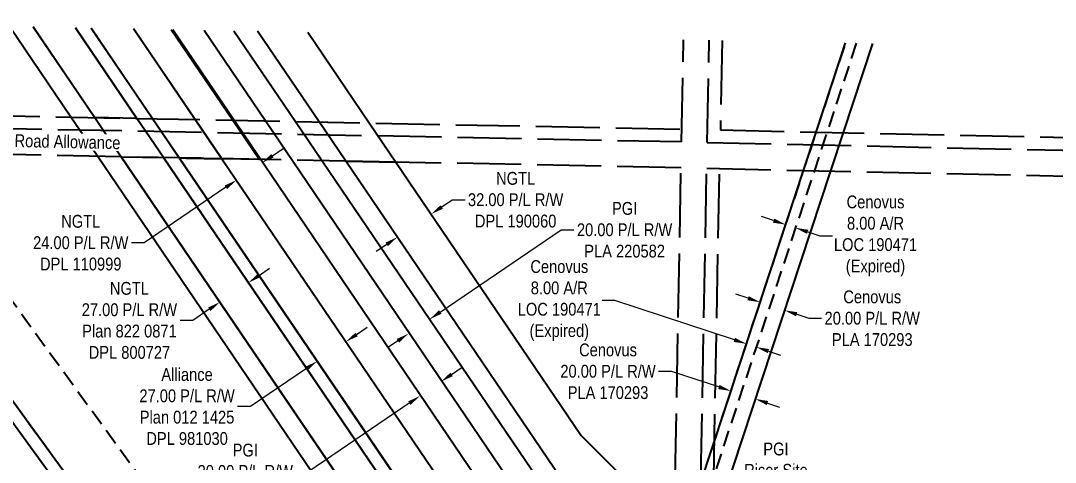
# Model space of a CAD drawing. Extents: x 413456 to 426437, y 6044251 to 6059667.
# Drawn here: x 413873 to 414682, y 6059321 to 6059666 of the extents above; entities that cross this region are included whole.
import ezdxf

# ---------------------------------------------------------------- set-up
doc = ezdxf.new("R2010")
doc.units = 0
doc.header["$LTSCALE"] = 5
doc.header["$PDSIZE"] = 0.5
doc.linetypes.add('foc-ACCESSROAD', pattern=[3.75, 2.5, -1.25])
doc.linetypes.add('foc-UNSURVEYED', pattern=[12.5, 10, -2.5])
doc.layers.get('Defpoints').update_dxf_attribs({"color": 9})
for name, color, linetype in [('C-RW', 13, 'Continuous'), ('F-AR', 190, 'foc-ACCESSROAD'), ('F-RW', 190, 'Continuous'), ('L-ROAD-T', 7, 'Continuous'), ('L-USEC', 7, 'foc-UNSURVEYED')]:
    doc.layers.add(name, color=color, linetype=linetype)
for name, color, linetype, lineweight in [('F-AR-T', 190, 'Continuous', 9), ('F-RW-T', 190, 'Continuous', 9), ('F-WS-T', 190, 'Continuous', 9)]:
    doc.layers.add(name, color=color, linetype=linetype, lineweight=lineweight)
doc.styles.add('80CG', font='ARIALN.TTF', dxfattribs={"height": 10})
doc.styles.add('80L', font='ARIALN.TTF', dxfattribs={"height": 10})
doc.dimstyles.new('Compass 5 000', dxfattribs={"dimscale": 5, "dimtxt": 9, "dimasz": 2, "dimexe": 0.2, "dimexo": 0.0625, "dimgap": 0.5, "dimtad": 0, "dimtih": 1, "dimtoh": 1, "dimzin": 0, "dimdsep": 46, "dimtxsty": '80CG', "dimcen": 0.1, "dimse1": 1, "dimse2": 1, "dimclrd": 256, "dimclrt": 256, "dimaunit": 1, "dimadec": 4, "dimazin": 0, "dimtfac": 0.06, "dimtofl": 0, "dimtmove": 0, "dimatfit": 1, "dimfxl": 0.2, "dimtolj": 1, "dimtzin": 0, "dimlwd": -1, "dimarcsym": 0})

# ---------------------------------------------------------------- blocks, each defined once
blk = doc.blocks.new('*D105')
at = {"layer": 'Defpoints', "color": 0, "transparency": 16777216}
for p in [(414440.31, 6059413.43), (414423.19, 6059361.48), (414430.79, 6059358.98)]:
    blk.add_point(p, dxfattribs=at)
at = {"layer": 'F-AR-T', "transparency": 16777216}
for p, q in [((414337.55, 6059447.3), (414327.55, 6059447.3)), ((414430.82, 6059416.56), (414337.55, 6059447.3)), ((414457.41, 6059407.79), (414466.9, 6059404.66))]:
    blk.add_line(p, q, dxfattribs=at)
for points in [[(414431.34, 6059418.14), (414430.29, 6059414.98), (414440.31, 6059413.43)], [(414457.93, 6059409.38), (414456.88, 6059406.21), (414447.91, 6059410.92)]]:
    blk.add_solid(points, dxfattribs=at)
at = {"layer": 'F-AR-T', "transparency": 16777216, "insert": (414294.04, 6059447.3), "char_height": 10, "attachment_point": 5, "style": '80CG'}
blk.add_mtext('\\A1;Cenovus\\P8.00 A/R\\PLOC 190471\\P(Expired)', dxfattribs=at)
blk = doc.blocks.new('*D108')
at = {"layer": 'Defpoints', "color": 0, "transparency": 16777216}
for p in [(414473.3, 6059513.5), (414480.89, 6059511), (414478.6, 6059504.04)]:
    blk.add_point(p, dxfattribs=at)
at = {"layer": 'F-AR-T', "transparency": 16777216}
for p, q in [((414461.51, 6059509.67), (414452.01, 6059512.8)), ((414488.1, 6059500.91), (414497.59, 6059497.78)), ((414497.59, 6059497.78), (414507.59, 6059497.78))]:
    blk.add_line(p, q, dxfattribs=at)
for points in [[(414462.03, 6059511.25), (414460.99, 6059508.09), (414471.01, 6059506.54)], [(414488.62, 6059502.49), (414487.58, 6059499.32), (414478.6, 6059504.04)]]:
    blk.add_solid(points, dxfattribs=at)
at = {"layer": 'F-AR-T', "transparency": 16777216, "insert": (414541.11, 6059497.78), "char_height": 10, "attachment_point": 5, "style": '80CG'}
blk.add_mtext('\\A1;Cenovus\\P8.00 A/R\\PLOC 190471\\P(Expired)', dxfattribs=at)
blk = doc.blocks.new('*D131')
at = {"layer": 'Defpoints', "color": 0, "transparency": 16777216}
for p in [(414041.77, 6059541.29), (414077.78, 6059530.9), (414057.94, 6059517.45)]:
    blk.add_point(p, dxfattribs=at)
at = {"layer": 'F-RW-T', "transparency": 16777216}
for p, q in [((414069.89, 6059560.36), (414078.17, 6059565.97)), ((414033.5, 6059535.68), (413969.67, 6059492.39)), ((413969.67, 6059492.39), (413959.67, 6059492.39))]:
    blk.add_line(p, q, dxfattribs=at)
for points in [[(414068.95, 6059561.74), (414070.83, 6059558.98), (414061.61, 6059554.74)], [(414032.56, 6059537.06), (414034.43, 6059534.3), (414041.77, 6059541.29)]]:
    blk.add_solid(points, dxfattribs=at)
at = {"layer": 'F-RW-T', "transparency": 16777216, "insert": (413920.13, 6059492.39), "char_height": 10, "attachment_point": 5, "style": '80CG'}
blk.add_mtext('\\A1;NGTL\\P24.00 P/L R/W\\PDPL 110999', dxfattribs=at)
blk = doc.blocks.new('*D132')
at = {"layer": 'Defpoints', "color": 0, "transparency": 16777216}
for p in [(414193.9, 6059514.71), (414213.14, 6059486.36), (414186.67, 6059468.39)]:
    blk.add_point(p, dxfattribs=at)
at = {"layer": 'F-RW-T', "transparency": 16777216}
for p, q in [((414202.18, 6059520.32), (414210.46, 6059525.94)), ((414210.46, 6059525.94), (414220.46, 6059525.94)), ((414159.16, 6059491.12), (414150.88, 6059485.51))]:
    blk.add_line(p, q, dxfattribs=at)
for points in [[(414201.24, 6059521.7), (414203.11, 6059518.94), (414193.9, 6059514.71)], [(414158.22, 6059492.5), (414160.09, 6059489.74), (414167.43, 6059496.74)]]:
    blk.add_solid(points, dxfattribs=at)
at = {"layer": 'F-RW-T', "transparency": 16777216, "insert": (414259.92, 6059525.94), "char_height": 10, "attachment_point": 5, "style": '80CG'}
blk.add_mtext('\\A1;NGTL\\P32.00 P/L R/W\\PDPL 190060', dxfattribs=at)
blk = doc.blocks.new('*D133')
at = {"layer": 'Defpoints', "color": 0, "transparency": 16777216}
for p in [(414044.41, 6059471.17), (414022.07, 6059456.01), (414028.83, 6059446.05)]:
    blk.add_point(p, dxfattribs=at)
at = {"layer": 'F-RW-T', "transparency": 16777216}
for p, q in [((414059.44, 6059466.83), (414067.72, 6059472.44)), ((414020.56, 6059440.43), (414007.69, 6059431.7)), ((414007.69, 6059431.7), (413997.69, 6059431.7))]:
    blk.add_line(p, q, dxfattribs=at)
for points in [[(414058.51, 6059468.21), (414060.38, 6059465.45), (414051.17, 6059461.21)], [(414019.62, 6059441.81), (414021.5, 6059439.06), (414028.83, 6059446.05)]]:
    blk.add_solid(points, dxfattribs=at)
at = {"layer": 'F-RW-T', "transparency": 16777216, "insert": (413958.16, 6059431.7), "char_height": 10, "attachment_point": 5, "style": '80CG'}
blk.add_mtext('\\A1;NGTL\\P27.00 P/L R/W\\PPlan 822 0871\\PDPL 800727', dxfattribs=at)
blk = doc.blocks.new('*D134')
at = {"layer": 'Defpoints', "color": 0, "transparency": 16777216}
for p in [(414128.31, 6059413.68), (414104.88, 6059399.88), (414105.86, 6059398.44)]:
    blk.add_point(p, dxfattribs=at)
at = {"layer": 'F-RW-T', "transparency": 16777216}
for p, q in [((414135.61, 6059420.74), (414143.88, 6059426.35)), ((414096.61, 6059394.26), (414052.73, 6059364.47)), ((414052.73, 6059364.47), (414042.73, 6059364.47))]:
    blk.add_line(p, q, dxfattribs=at)
for points in [[(414134.67, 6059422.11), (414136.55, 6059419.36), (414127.34, 6059415.12)], [(414095.67, 6059395.64), (414097.55, 6059392.88), (414104.88, 6059399.88)]]:
    blk.add_solid(points, dxfattribs=at)
at = {"layer": 'F-RW-T', "transparency": 16777216, "insert": (414003.19, 6059364.47), "char_height": 10, "attachment_point": 5, "style": '80CG'}
blk.add_mtext('\\A1;Alliance\\P27.00 P/L R/W\\PPlan 012 1425\\PDPL 981030', dxfattribs=at)
blk = doc.blocks.new('*D136')
at = {"layer": 'Defpoints', "color": 0, "transparency": 16777216}
for p in [(414193.54, 6059395.89), (414177.04, 6059384.69), (414185.14, 6059372.75)]:
    blk.add_point(p, dxfattribs=at)
at = {"layer": 'F-RW-T', "transparency": 16777216}
for p, q in [((414209.91, 6059389.57), (414218.19, 6059395.19)), ((414176.86, 6059367.14), (414098.21, 6059313.75)), ((414098.21, 6059313.75), (414088.21, 6059313.75))]:
    blk.add_line(p, q, dxfattribs=at)
for points in [[(414208.98, 6059390.95), (414210.85, 6059388.2), (414201.64, 6059383.96)], [(414175.93, 6059368.52), (414177.8, 6059365.76), (414185.14, 6059372.75)]]:
    blk.add_solid(points, dxfattribs=at)
at = {"layer": 'F-RW-T', "transparency": 16777216, "insert": (414048.67, 6059313.75), "char_height": 10, "attachment_point": 5, "style": '80CG'}
blk.add_mtext('\\A1;PGI\\P20.00 P/L R/W\\PPLA 150225', dxfattribs=at)
blk = doc.blocks.new('*D138')
at = {"layer": 'Defpoints', "color": 0, "transparency": 16777216}
for p in [(414428.19, 6059376.64), (414415.51, 6059338.18), (414434.51, 6059331.92)]:
    blk.add_point(p, dxfattribs=at)
at = {"layer": 'F-RW-T', "transparency": 16777216}
for p, q in [((414381.65, 6059391.98), (414371.65, 6059391.98)), ((414418.69, 6059379.77), (414381.65, 6059391.98)), ((414456.68, 6059367.25), (414466.18, 6059364.11))]:
    blk.add_line(p, q, dxfattribs=at)
for points in [[(414419.21, 6059381.35), (414418.17, 6059378.18), (414428.19, 6059376.64)], [(414457.2, 6059368.83), (414456.16, 6059365.66), (414447.18, 6059370.38)]]:
    blk.add_solid(points, dxfattribs=at)
at = {"layer": 'F-RW-T', "transparency": 16777216, "insert": (414332.11, 6059391.98), "char_height": 10, "attachment_point": 5, "style": '80CG', "bg_fill": 3, "box_fill_scale": 1.1, "bg_fill_color": 256, "bg_fill_true_color": 13158600, "bg_fill_transparency": 0}
blk.add_mtext('\\A1;Cenovus\\P20.00 P/L R/W\\PPLA 170293', dxfattribs=at)
blk = doc.blocks.new('*D140')
at = {"layer": 'Defpoints', "color": 0, "transparency": 16777216}
for p in [(414182.71, 6059447.43), (414166.22, 6059436.23), (414192.73, 6059432.67)]:
    blk.add_point(p, dxfattribs=at)
at = {"layer": 'F-RW-T', "transparency": 16777216}
for p, q in [((414201, 6059438.29), (414295.52, 6059502.48)), ((414295.52, 6059502.48), (414305.52, 6059502.48)), ((414167.96, 6059415.86), (414159.69, 6059410.24))]:
    blk.add_line(p, q, dxfattribs=at)
for points in [[(414200.06, 6059439.67), (414201.94, 6059436.91), (414192.73, 6059432.67)], [(414167.03, 6059417.24), (414168.9, 6059414.48), (414176.24, 6059421.47)]]:
    blk.add_solid(points, dxfattribs=at)
at = {"layer": 'F-RW-T', "transparency": 16777216, "insert": (414345.06, 6059502.48), "char_height": 10, "attachment_point": 5, "style": '80CG'}
blk.add_mtext('\\A1;PGI\\P20.00 P/L R/W\\PPLA 220582', dxfattribs=at)
blk = doc.blocks.new('*D154')
at = {"layer": 'Defpoints', "color": 0, "transparency": 16777216}
for p in [(414459.63, 6059472.02), (414478.62, 6059465.75), (414470.02, 6059439.68)]:
    blk.add_point(p, dxfattribs=at)
at = {"layer": 'F-RW-T', "transparency": 16777216}
for p, q in [((414441.53, 6059449.07), (414432.04, 6059452.2)), ((414479.52, 6059436.55), (414489.02, 6059433.42)), ((414489.02, 6059433.42), (414499.02, 6059433.42))]:
    blk.add_line(p, q, dxfattribs=at)
for points in [[(414442.05, 6059450.65), (414441.01, 6059447.49), (414451.03, 6059445.94)], [(414480.04, 6059438.13), (414479, 6059434.96), (414470.02, 6059439.68)]]:
    blk.add_solid(points, dxfattribs=at)
at = {"layer": 'F-RW-T', "transparency": 16777216, "insert": (414538.55, 6059433.42), "char_height": 10, "attachment_point": 5, "style": '80CG'}
blk.add_mtext('\\A1;Cenovus\\P20.00 P/L R/W\\PPLA 170293', dxfattribs=at)

msp = doc.modelspace()

# ---------------------------------------------------------------- linework, layer by layer
at = {"layer": 'C-RW'}
for points in [[(413650.994, 6059665.547), (413702.546, 6059594.668), (413724.809, 6059564.06), (413979.2, 6059214.322), (414026.164, 6059153.423), (414012.329, 6059010.306), (413816.057, 6058831.682), (413786.506, 6058825.066), (413766.657, 6058786.729), (413736.561, 6058759.342), (413606.32, 6058640.844), (413569.548, 6058613.752), (413468.105, 6058539.008)], [(413468.466, 6058557.906), (413569.909, 6058632.649), (413596.799, 6058652.46), (413714.748, 6058759.774), (413754.573, 6058796.014), (413776.402, 6058838.174), (413808.901, 6058845.451), (413997.545, 6059017.131), (414011.37, 6059156.232), (413971.196, 6059208.327), (413712.265, 6059564.308), (413690.002, 6059594.916), (413638.45, 6059665.794)], [(414173.129, 6058930.282), (414242.44, 6058982.06), (414257.322, 6059084.856), (414264.972, 6059137.08), (414266.054, 6059144.688), (413984.834, 6059558.922), (413964.074, 6059589.5), (413915.998, 6059660.319)], [(413961.481, 6059659.422), (414009.597, 6059588.602), (414030.388, 6059558.025), (414002.375, 6059558.577), (413997.079, 6059558.681), (413976.318, 6059589.259), (413928.242, 6059660.078)], [(413928.245, 6059660.078), (413976.32, 6059589.259), (413997.079, 6059558.681), (414244.751, 6059193.842), (414274.427, 6059150.152), (414284.752, 6059134.183), (414277.105, 6059081.975), (414261.038, 6058971)]]:
    msp.add_lwpolyline(points, dxfattribs=at)
at = {"layer": 'F-AR', "flags": 128}
for points in [[(414158.665, 6058983.043), (414117.162, 6059035.411), (414112.973, 6059040.853), (414100.602, 6059056.895), (414026.164, 6059153.423), (413979.2, 6059214.322), (413724.809, 6059564.06), (413702.546, 6059594.668), (413650.994, 6059665.547)], [(413708.346, 6059664.415), (413759.901, 6059593.533), (413782.164, 6059562.925), (414015.893, 6059241.592), (414154.11, 6059062.361), (414166.326, 6059046.525), (414189.456, 6059017.272)], [(414526.122, 6059648.213), (414503.201, 6059578.673), (414493.327, 6059548.717), (414414.754, 6059310.337), (414395.773, 6059252.809), (414383.158, 6059214.511), (414382.749, 6059213.242), (414382.5, 6059212.486), (414382.711, 6059211.237), (414386.784, 6059187.133), (414389.859, 6059168.928), (414390.918, 6059162.657), (414381.666, 6059155.986), (414380.895, 6059155.43), (414364.748, 6059143.681), (414349.468, 6059144.855), (414340.522, 6059145.441), (414344.644, 6059150.415), (414346.943, 6059153.188), (414353.615, 6059152.652), (414358.903, 6059152.228), (414362.392, 6059151.947), (414376.406, 6059162.051), (414381.855, 6059165.981), (414382.204, 6059166.232), (414381.894, 6059168.062), (414381.275, 6059171.734), (414379.036, 6059184.987), (414374.287, 6059213.104), (414377.479, 6059222.836), (414383.261, 6059240.331), (414390.108, 6059261.166), (414415.266, 6059337.436), (414484.967, 6059548.898), (414494.84, 6059578.853), (414517.762, 6059648.395)]]:
    msp.add_lwpolyline(points, dxfattribs=at)
at = {"layer": 'F-RW'}
for p, q in [((413991.972, 6059658.821), (414337.851, 6059149.242)), ((414016.462, 6059658.338), (414354.392, 6059160.469))]:
    msp.add_line(p, q, dxfattribs=at)
for points in [[(413882.919, 6059660.972), (413931.006, 6059590.153), (413951.765, 6059559.575), (414164.513, 6059246.185), (414189.597, 6059173.607), (414228.371, 6059116.547), (414215.967, 6059107.495), (414176.425, 6059165.777), (414151.08, 6059238.738), (413933.146, 6059559.943), (413912.4, 6059590.52), (413864.353, 6059661.338)], [(413915.998, 6059660.319), (413964.074, 6059589.5), (413930.999, 6059590.153), (413882.925, 6059660.972)], [(413990.876, 6059658.842), (414038.989, 6059588.022), (414059.764, 6059557.446), (414030.388, 6059558.025), (414009.542, 6059588.603), (413961.436, 6059659.423)], [(414039.783, 6059657.878), (414087.877, 6059587.059), (414108.643, 6059556.482), (414312.123, 6059256.866), (414323.356, 6059240.329), (414348.094, 6059203.905), (414359.336, 6059187.352), (414348.915, 6059179.748), (414343.755, 6059176.141)], [(414097.48, 6059656.74), (414145.56, 6059585.923), (414166.318, 6059555.346), (414127.135, 6059556.118), (414106.373, 6059586.695), (414058.286, 6059657.513)], [(414390.114, 6059261.159), (414415.266, 6059337.436), (414484.967, 6059548.898), (414494.84, 6059578.853), (414517.762, 6059648.395)], [(414538.668, 6059647.941), (414515.747, 6059578.401), (414505.874, 6059548.446), (414413.984, 6059269.659)], [(414255.914, 6059113.193), (414244.767, 6059128.754), (414217.372, 6059168.32), (414214.151, 6059173.068), (414206.149, 6059184.854), (414205.536, 6059185.757), (414197.115, 6059198.162), (414166.396, 6059243.411), (413951.769, 6059559.575), (413984.834, 6059558.922), (414219.454, 6059213.322), (414227.876, 6059200.918), (414228.48, 6059200.029), (414239.709, 6059183.49), (414266.054, 6059144.688), (414266.347, 6059144.255), (414278.244, 6059128.351)], [(414299.435, 6059097.133), (414292.394, 6059107.505), (414289.579, 6059111.651), (414282.911, 6059121.613), (414284.533, 6059132.769), (414284.752, 6059134.183), (414274.427, 6059150.152), (414247.97, 6059189.104), (414244.751, 6059193.842), (414236.741, 6059205.641), (414236.139, 6059206.527), (414227.718, 6059218.931), (413997.079, 6059558.681), (414002.375, 6059558.577), (414030.426, 6059558.023), (414250.087, 6059234.114), (414258.506, 6059221.705), (414259.098, 6059220.833), (414270.319, 6059204.288), (414296.243, 6059166.07), (414313.26, 6059142.759)], [(414315.524, 6059278.516), (414127.135, 6059556.118), (414166.32, 6059555.346), (414311.209, 6059341.87), (414350.687, 6059302.392)]]:
    msp.add_lwpolyline(points, dxfattribs=at)
at = {"layer": 'L-USEC'}
for p, q in [((414389.517, 6059571.082), (414391.027, 6059650.949)), ((414409.632, 6059570.649), (414411.144, 6059650.552)), ((414421.184, 6059650.354), (414419.862, 6059580.473)), ((413588.316, 6059596.93), (414389.707, 6059581.122)), ((414389.517, 6059571.082), (413588.138, 6059586.89)), ((414419.862, 6059580.473), (415211.144, 6059563.443)), ((414409.632, 6059570.649), (415211.012, 6059553.401)), ((414389.136, 6059550.965), (413587.741, 6059566.774)), ((414373.928, 6058746.761), (414389.136, 6059550.965)), ((414394.045, 6058746.381), (414409.252, 6059550.533)), ((414404.083, 6058746.117), (414419.292, 6059550.317)), ((414409.252, 6059550.533), (415210.579, 6059533.286))]:
    msp.add_line(p, q, dxfattribs=at)

# ---------------------------------------------------------------- dimensions: what is measured, and where the dimension line sits
at = {"layer": 'F-AR-T'}
dim = msp.add_aligned_dim(p1=(414473.3, 6059513.5), p2=(414480.894, 6059510.997), distance=-7.328, text='Cenovus\\P8.00 A/R\\PLOC 190471\\P(Expired)', dimstyle='Compass 5 000', dxfattribs=at)
dim.commit()
dim.dimension.update_dxf_attribs({"geometry": '*D108', "text_midpoint": (414541.108, 6059497.776)})
dim = msp.add_linear_dim(base=(414440.314, 6059413.427), p1=(414430.787, 6059358.979), p2=(414423.192, 6059361.483), angle=161.7569, text='Cenovus\\P8.00 A/R\\PLOC 190471\\P(Expired)', dimstyle='Compass 5 000', dxfattribs=at)
dim.commit()
dim.dimension.update_dxf_attribs({"geometry": '*D105', "text_midpoint": (414294.042, 6059447.299), "dimtype": 161})
at = {"layer": 'F-RW-T'}
for base, p1, p2, angle, text, picture, middle in [((414193.903, 6059514.706), (414186.668, 6059468.392), (414213.142, 6059486.36), 34.165408, 'NGTL\\P32.00 P/L R/W\\PDPL 190060', '*D132', (414259.921, 6059525.94)), ((414028.835, 6059446.051), (414044.408, 6059471.17), (414022.075, 6059456.009), 214.170548, 'NGTL\\P27.00 P/L R/W\\PPlan 822 0871\\PDPL 800727', '*D133', (413958.158, 6059431.7)), ((414104.884, 6059399.877), (414128.313, 6059413.68), (414105.861, 6059398.438), 214.170788, 'Alliance\\P27.00 P/L R/W\\PPlan 012 1425\\PDPL 981030', '*D134', (414003.189, 6059364.47)), ((414185.136, 6059372.755), (414193.539, 6059395.892), (414177.035, 6059384.689), 214.169525, 'PGI\\P20.00 P/L R/W\\PPLA 150225', '*D136', (414048.673, 6059313.747))]:
    dim = msp.add_linear_dim(base=base, p1=p1, p2=p2, angle=angle, text=text, dimstyle='Compass 5 000', dxfattribs=at)
    dim.commit()
    dim.dimension.update_dxf_attribs({"geometry": picture, "text_midpoint": middle, "dimtype": 161})

# ---------------------------------------------------------------- next in the draw order: texts
at = {"layer": 'L-ROAD-T', "insert": (413851.363, 6059577.546), "char_height": 9.99045, "width": 200.85151, "attachment_point": 2, "rotation": 358.76703, "style": '80L', "bg_fill": 3, "box_fill_scale": 1.15, "bg_fill_color": 256, "bg_fill_true_color": 256, "bg_fill_transparency": 0}
msp.add_mtext('Theoretic Government Road Allowance', dxfattribs=at)

# ---------------------------------------------------------------- next in the draw order: dimensions: what is measured, and where the dimension line sits
at = {"layer": 'F-RW-T'}
dim = msp.add_linear_dim(base=(414428.187, 6059376.637), p1=(414434.507, 6059331.922), p2=(414415.512, 6059338.183), angle=161.7569, text='Cenovus\\P20.00 P/L R/W\\PPLA 170293', dimstyle='Compass 5 000', override={"dimtfill": 1}, dxfattribs=at)
dim.commit()
dim.dimension.update_dxf_attribs({"geometry": '*D138', "text_midpoint": (414332.114, 6059391.976), "dimtype": 161})

# ---------------------------------------------------------------- next in the draw order: texts
at = {"layer": 'F-WS-T', "insert": (414463.293, 6059314.629), "char_height": 10, "attachment_point": 5, "style": '80CG'}
msp.add_mtext('\\A1;PGI\\PRiser Site\\PPIL 200191', dxfattribs=at)

# ---------------------------------------------------------------- next in the draw order: dimensions: what is measured, and where the dimension line sits
at = {"layer": 'F-RW-T'}
for base, p1, p2, angle, text, picture, middle in [((414041.774, 6059541.29), (414077.781, 6059530.904), (414057.941, 6059517.45), 214.143456, 'NGTL\\P24.00 P/L R/W\\PDPL 110999', '*D131', (413920.134, 6059492.392)), ((414192.726, 6059432.673), (414166.217, 6059436.228), (414182.707, 6059447.426), 34.181902, 'PGI\\P20.00 P/L R/W\\PPLA 220582', '*D140', (414345.055, 6059502.484))]:
    dim = msp.add_linear_dim(base=base, p1=p1, p2=p2, angle=angle, text=text, dimstyle='Compass 5 000', dxfattribs=at)
    dim.commit()
    dim.dimension.update_dxf_attribs({"geometry": picture, "text_midpoint": middle, "dimtype": 161})
dim = msp.add_aligned_dim(p1=(414459.625, 6059472.015), p2=(414478.619, 6059465.755), distance=-27.457, text='Cenovus\\P20.00 P/L R/W\\PPLA 170293', dimstyle='Compass 5 000', dxfattribs=at)
dim.commit()
dim.dimension.update_dxf_attribs({"geometry": '*D154', "text_midpoint": (414538.555, 6059433.417)})

doc.saveas('drawing.dxf')
